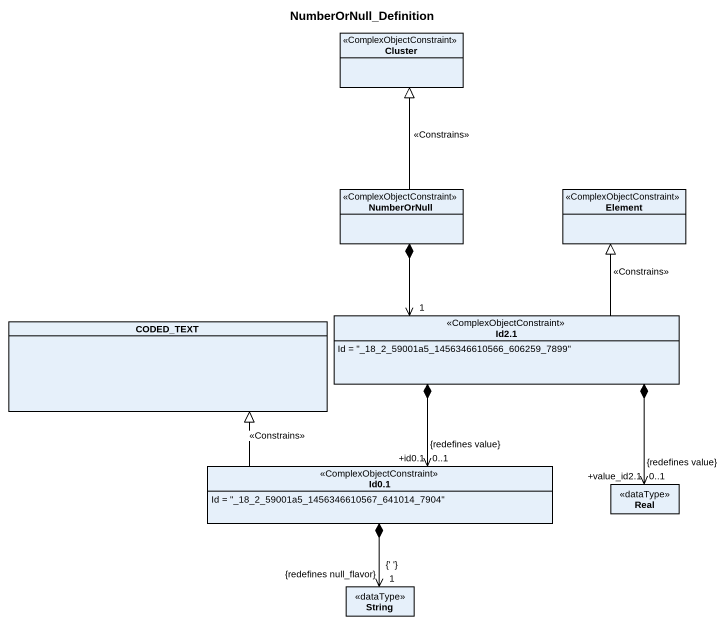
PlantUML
@startuml
title NumberOrNull_Definition
hide circle
hide empty members
class Cluster <<ComplexObjectConstraint>>
class NumberOrNull <<ComplexObjectConstraint>>
class Element <<ComplexObjectConstraint>>
class CODED_TEXT
class "Id2.1" as Id2_1 <<ComplexObjectConstraint>> {
  Id = "_18_2_59001a5_1456346610566_606259_7899"
}
class "Id0.1" as Id0_1 <<ComplexObjectConstraint>> {
  Id = "_18_2_59001a5_1456346610567_641014_7904"
}
class Real <<dataType>>
class String <<dataType>>
NumberOrNull -up-|> Cluster : <<Constrains>>
NumberOrNull *--> "1" Id2_1
Id2_1 -up-|> Element : <<Constrains>>
Id2_1 *--> "0..1\n+id0.1\n{redefines value}" Id0_1
Id2_1 *--> "{redefines value}\n0..1\n+value_id2.1" Real
Id0_1 -up-|> CODED_TEXT : <<Constrains>>
Id0_1 *--> "1\n{' '}\n{redefines null_flavor}" String
@enduml
